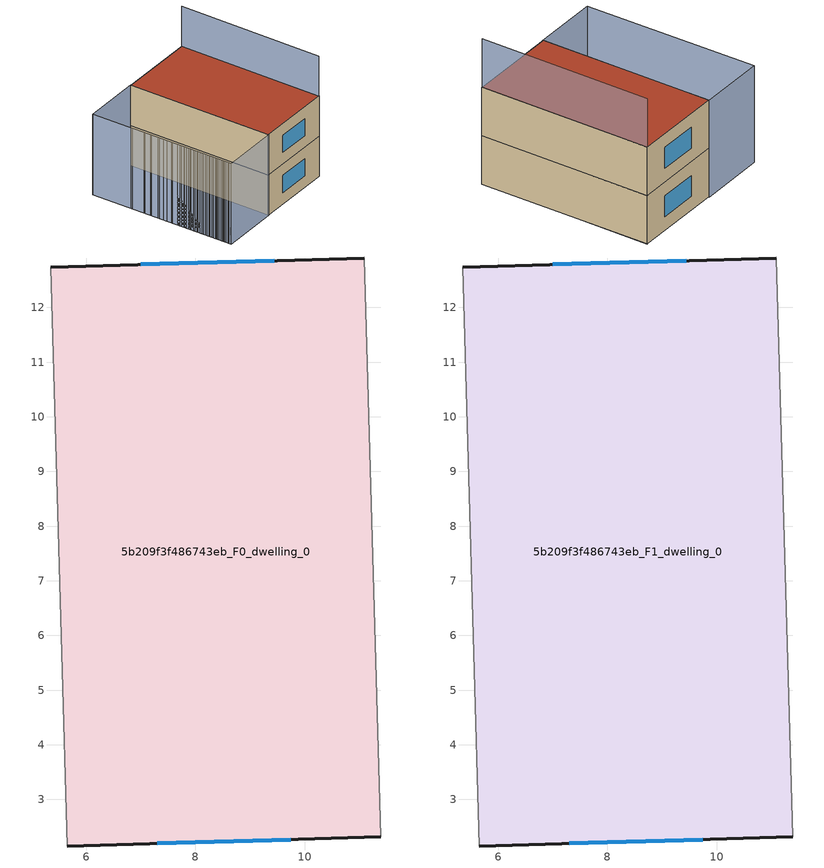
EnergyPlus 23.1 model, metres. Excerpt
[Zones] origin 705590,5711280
5b209f3f486743eb_F0_dwelling_0
 floor ground (EU_floor_Construction): 11.09,12.91 11.39,2.32 5.65,2.15 5.35,12.74 z0
 wall outside (EU_wall_Construction): 11.09,12.91 5.35,12.74 / 5.65,2.15 11.39,2.32 z0:3
 wall adiabatic (EU_wall_Construction): 11.39,2.32 11.09,12.91 / 5.35,12.74 5.65,2.15 z0:3
 window (EU_Window_Construction): 9.44,12.86 7,12.79 / 7.3,2.2 9.75,2.27 z0.86:2.14
5b209f3f486743eb_F1_dwelling_0
 floor to 5b209f3f486743eb_F0_dwelling_0 (EU_floor_Construction): 11.09,12.91 11.39,2.32 5.65,2.15 5.35,12.74 z3
 wall outside (EU_wall_Construction): 11.09,12.91 5.35,12.74 / 5.65,2.15 11.39,2.32 z3:6
 wall adiabatic (EU_wall_Construction): 11.39,2.32 11.09,12.91 / 5.35,12.74 5.65,2.15 z3:6
 window (EU_Window_Construction): 9.44,12.86 7,12.79 / 7.3,2.2 9.75,2.27 z3.86:5.14
 roof outside (EU_roof_Construction): 11.39,2.32 11.09,12.91 5.35,12.74 5.65,2.15 z6
shading: 1.13,12.63 1.48,1.99 / 1.48,1.99 1.13,12.63 / 1.13,12.63 5.35,12.78 / 5.35,12.78 5.7,2.13 / 5.7,2.13 1.48,1.99 z0:6; 11.34,2.3 11.09,12.92 z0:9
[Building]
EU S2 Campaign: North Axis=0; Terrain=City; Solar Distribution=FullExterior
[Site:Location]
London: Latitude=51.5; Longitude=-0.5; Time Zone=0; Elevation=25
[SizingPeriod:WeatherFileDays]
AnnualSizingPeriod: Begin Month=1; Begin Day of Month=1; End Month=12; End Day of Month=31; Day of Week for Start Day=Monday; Use Weather File Daylight Saving Period=No; Use Weather File Rain and Snow Indicators=No
[MATERIAL]
EU_InternalMass_Material: Roughness=MediumRough; Thickness=0.1; Conductivity=1; Density=1800; Specific Heat=900; Thermal Absorptance=0.9; Solar Absorptance=0.7; Visible Absorptance=0.7
[MATERIAL:NOMASS] Roughness=MediumRough; Thermal Absorptance=0.9; Solar Absorptance=0.7; Visible Absorptance=0.7
Name | Thermal Resistance
EU_wall_NoMass | 3.33993
EU_roof_NoMass | 5.24846
EU_floor_NoMass | 4.08214
[WINDOWMATERIAL:SIMPLEGLAZINGSYSTEM]
EU_Window_SimpleGlazing: UFactor=1.72386; Solar Heat Gain Coefficient=0.72; Visible Transmittance=0.72
[CONSTRUCTION]
EU_wall_Construction: EU_wall_NoMass
EU_roof_Construction: EU_roof_NoMass
EU_floor_Construction: EU_floor_NoMass
EU_Window_Construction: EU_Window_SimpleGlazing
EU_InternalMass_Construction: EU_InternalMass_Material
[ZONE] Type=1; Multiplier=1; Ceiling Height=autocalculate; Floor Area=autocalculate; Part of Total Floor Area=Yes
Name | Volume
5b209f3f486743eb_F0_dwelling_0 | 182.511
5b209f3f486743eb_F1_dwelling_0 | 182.51
[INTERNALMASS] Construction=EU_InternalMass_Construction; Surface Area=60.8371
Name | Zone or ZoneList
5b209f3f486743eb_F0_dwelling_0_EU_InternalMass | 5b209f3f486743eb_F0_dwelling_0
5b209f3f486743eb_F1_dwelling_0_EU_InternalMass | 5b209f3f486743eb_F1_dwelling_0
[OTHEREQUIPMENT] Fuel Type=Electricity; Design Level Calculation Method=Watts/Area; Power per Zone Floor Area=1; Fraction Latent=0; Fraction Radiant=0; Fraction Lost=0; Carbon Dioxide Generation Rate=0; EndUse Subcategory=EU_Step8_InternalGains
Name | Zone or ZoneList or Space or SpaceList | Schedule
EU_Step8_InternalGain_5b209f3f486743eb_F0_dwelling_0_f000 | 5b209f3f486743eb_F0_dwelling_0 | EU_Step8_GainSchedule_5b209f3f486743eb_F0_dwelling_0_f000
EU_Step8_InternalGain_5b209f3f486743eb_F1_dwelling_0_f000 | 5b209f3f486743eb_F1_dwelling_0 | EU_Step8_GainSchedule_5b209f3f486743eb_F1_dwelling_0_f000
[ZONEVENTILATION:DESIGNFLOWRATE] Schedule=EU_AlwaysOn; Design Flow Rate Calculation Method=AirChanges/Hour; Air Changes per Hour=0.453648; Ventilation Type=Natural; Fan Pressure Rise=0; Fan Total Efficiency=1; Constant Term Coefficient=1; Temperature Term Coefficient=0; Velocity Term Coefficient=0; Velocity Squared Term Coefficient=0; Minimum Indoor Temperature=-100; Maximum Indoor Temperature=100; Delta Temperature=-100; Minimum Outdoor Temperature=-100; Maximum Outdoor Temperature=100; Maximum Wind Speed=40
Name | Zone or ZoneList or Space or SpaceList
EU_ConstantAir_5b209f3f486743eb_F0_dwelling_0 | 5b209f3f486743eb_F0_dwelling_0
EU_ConstantAir_5b209f3f486743eb_F1_dwelling_0 | 5b209f3f486743eb_F1_dwelling_0
[HVACTEMPLATE:THERMOSTAT] Constant Heating Setpoint=20; Constant Cooling Setpoint=50
EU_HeatOnly_5b209f3f486743eb_F0_dwelling_0; EU_HeatOnly_5b209f3f486743eb_F1_dwelling_0
[HVACTEMPLATE:ZONE:IDEALLOADSAIRSYSTEM] System Availability Schedule=EU_AlwaysOn; Maximum Heating Supply Air Temperature=50; Minimum Cooling Supply Air Temperature=13; Maximum Heating Supply Air Humidity Ratio=0.0156; Minimum Cooling Supply Air Humidity Ratio=0.0077; Heating Limit=NoLimit; Cooling Limit=NoLimit; Heating Availability Schedule=EU_AlwaysOn; Cooling Availability Schedule=EU_CoolingOff; Dehumidification Control Type=ConstantSensibleHeatRatio; Cooling Sensible Heat Ratio=0.7; Dehumidification Setpoint=60; Humidification Control Type=None; Humidification Setpoint=30; Outdoor Air Method=None; Outdoor Air Flow Rate per Person=0.00944; Outdoor Air Flow Rate per Zone Floor Area=0; Outdoor Air Flow Rate per Zone=0; Demand Controlled Ventilation Type=None; Outdoor Air Economizer Type=NoEconomizer; Heat Recovery Type=None; Sensible Heat Recovery Effectiveness=0.7; Latent Heat Recovery Effectiveness=0.65
Name | Template Thermostat
5b209f3f486743eb_F0_dwelling_0 | EU_HeatOnly_5b209f3f486743eb_F0_dwelling_0
5b209f3f486743eb_F1_dwelling_0 | EU_HeatOnly_5b209f3f486743eb_F1_dwelling_0
[SIZING:ZONE] Zone Cooling Design Supply Air Temperature Input Method=SupplyAirTemperature; Zone Cooling Design Supply Air Temperature=13; Zone Heating Design Supply Air Temperature Input Method=SupplyAirTemperature; Zone Heating Design Supply Air Temperature=50; Zone Cooling Design Supply Air Humidity Ratio=0.008; Zone Heating Design Supply Air Humidity Ratio=0.008; Cooling Design Air Flow Method=DesignDay; Cooling Design Air Flow Rate=0; Cooling Minimum Air Flow per Zone Floor Area=0.000762; Cooling Minimum Air Flow=0; Cooling Minimum Air Flow Fraction=0.2; Heating Design Air Flow Method=DesignDay; Heating Design Air Flow Rate=0; Heating Maximum Air Flow per Zone Floor Area=0.002032; Heating Maximum Air Flow=0.141576; Heating Maximum Air Flow Fraction=0.3; Account for Dedicated Outdoor Air System=No; Dedicated Outdoor Air System Control Strategy=NeutralSupplyAir; Dedicated Outdoor Air Low Setpoint Temperature for Design=autosize; Dedicated Outdoor Air High Setpoint Temperature for Design=autosize; Zone Load Sizing Method=Sensible Load Only No Latent Load; Zone Latent Cooling Design Supply Air Humidity Ratio Input Method=HumidityRatioDifference; Zone Cooling Design Supply Air Humidity Ratio Difference=0.005; Zone Latent Heating Design Supply Air Humidity Ratio Input Method=HumidityRatioDifference; Zone Humidification Design Supply Air Humidity Ratio Difference=0.005
5b209f3f486743eb_F0_dwelling_0; 5b209f3f486743eb_F1_dwelling_0
[SCHEDULE:CONSTANT]
Name | Hourly Value
EU_AlwaysOn | 1
EU_CoolingOff | 0
[SCHEDULE:FILE] Column Number=1; Rows to Skip at Top=0; Number of Hours of Data=8760; Column Separator=Comma; Interpolate to Timestep=No; Minutes per Item=60; Adjust Schedule for Daylight Savings=Yes
Name | File
EU_Step8_GainSchedule_5b209f3f486743eb_F0_dwelling_0_f000 | ../../schedules/5b209f3f486743eb/5b209f3f486743eb_F0_dwelling_0_f000_gain.csv
EU_Step8_GainSchedule_5b209f3f486743eb_F1_dwelling_0_f000 | ../../schedules/5b209f3f486743eb/5b209f3f486743eb_F1_dwelling_0_f000_gain.csv
